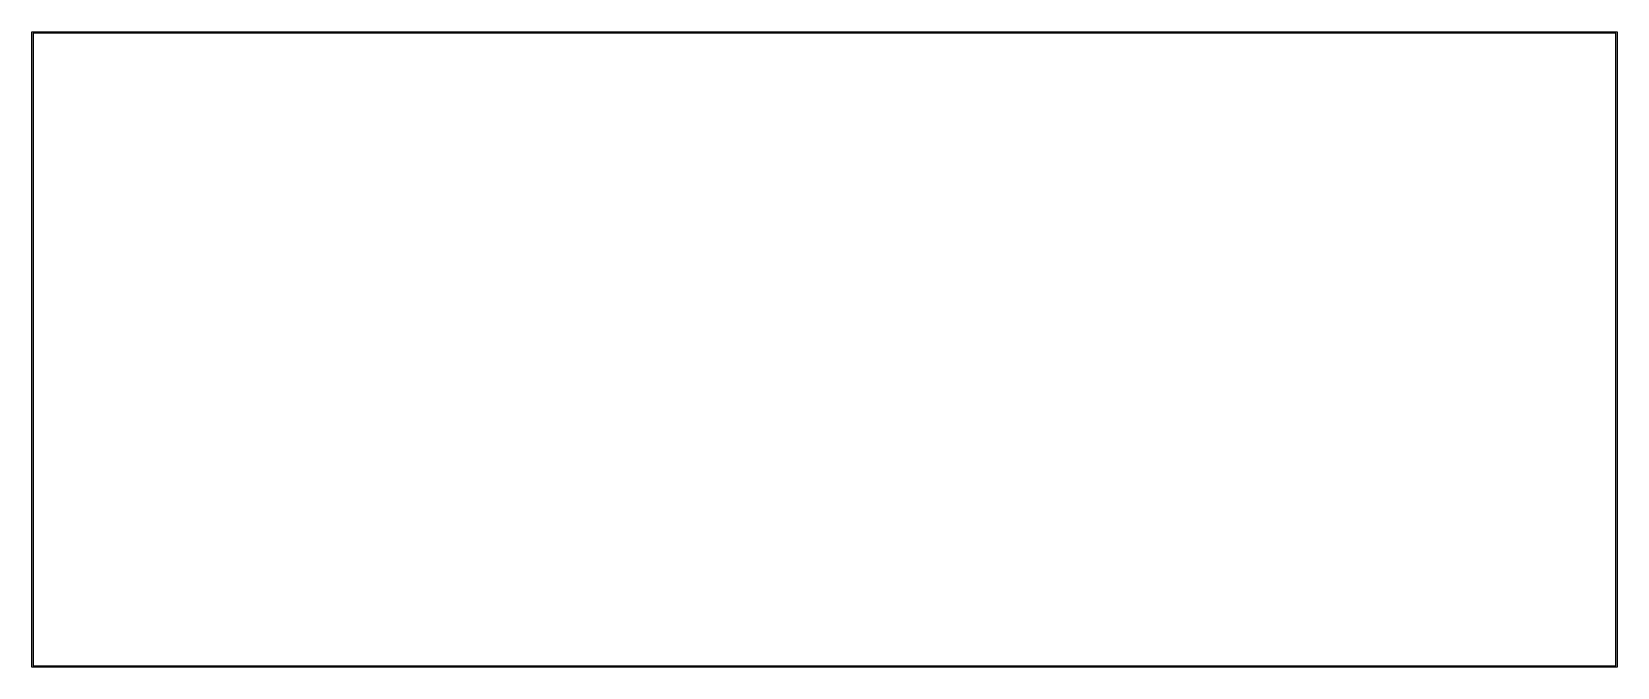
# Model space of a CAD drawing. Extents: x 51 to 151, y -68 to -28.
import ezdxf

# ---------------------------------------------------------------- set-up
doc = ezdxf.new("R2010")
doc.units = 0
doc.layers.add('BLACK', color=7, linetype='CONTINUOUS')

msp = doc.modelspace()

# ---------------------------------------------------------------- linework, layer by layer
at = {"layer": 'BLACK', "linetype": 'CONTINUOUS'}
for p, q in [((50.9498, -28), (50.9507, -27.9902)), ((50.95, -28.0025), (50.9498, -28)), ((50.95, -67.9976), (50.95, -28.0025)), ((50.9507, -27.9902), (50.9536, -27.9808)), ((50.9536, -27.9808), (50.9582, -27.9721)), ((50.9582, -27.9721), (50.9645, -27.9645)), ((50.9645, -27.9645), (50.9721, -27.9582)), ((50.9721, -27.9582), (50.9808, -27.9536)), ((50.9808, -27.9536), (50.9902, -27.9507)), ((50.9902, -27.9507), (50.9976, -27.95)), ((50.9976, -27.95), (51, -27.9498)), ((51, -27.9498), (51.0024, -27.95)), ((51.0024, -27.95), (150.998, -27.95)), ((150.998, -27.95), (151, -27.9498)), ((151, -27.9498), (151.002, -27.95)), ((151.002, -27.95), (151.01, -27.9507)), ((151.01, -27.9507), (151.019, -27.9536)), ((151.019, -27.9536), (151.028, -27.9582)), ((151.028, -27.9582), (151.036, -27.9645)), ((151.036, -27.9645), (151.042, -27.9721)), ((151.042, -27.9721), (151.046, -27.9808)), ((151.046, -27.9808), (151.049, -27.9902)), ((151.049, -27.9902), (151.05, -28)), ((151.05, -28), (151.05, -28.0024)), ((151.05, -28.0024), (151.05, -67.9976)), ((51.05, -28.05), (51.05, -67.95)), ((150.95, -28.05), (51.05, -28.05)), ((150.95, -67.95), (150.95, -28.05)), ((50.9498, -68), (50.95, -67.9976)), ((50.9507, -68.0098), (50.9498, -68)), ((50.9536, -68.0192), (50.9507, -68.0098)), ((50.9582, -68.0279), (50.9536, -68.0192)), ((50.9645, -68.0355), (50.9582, -68.0279)), ((50.9721, -68.0418), (50.9645, -68.0355)), ((50.9808, -68.0464), (50.9721, -68.0418)), ((50.9902, -68.0493), (50.9808, -68.0464)), ((51, -68.0502), (50.9902, -68.0493)), ((51.0024, -68.05), (51, -68.0502)), ((150.998, -68.05), (51.0024, -68.05)), ((51.05, -67.95), (150.95, -67.95)), ((151, -68.0502), (150.998, -68.05)), ((151.01, -68.0493), (151, -68.0502)), ((151.019, -68.0464), (151.01, -68.0493)), ((151.028, -68.0418), (151.019, -68.0464)), ((151.036, -68.0355), (151.028, -68.0418)), ((151.042, -68.0279), (151.036, -68.0355)), ((151.046, -68.0192), (151.042, -68.0279)), ((151.049, -68.0098), (151.046, -68.0192)), ((151.05, -68.0024), (151.049, -68.0098)), ((151.05, -67.9976), (151.05, -68)), ((151.05, -68), (151.05, -68.0024)), ((151.05, -68.0024), (151.05, -68.0024))]:
    msp.add_line(p, q, dxfattribs=at)

doc.saveas('drawing.dxf')
